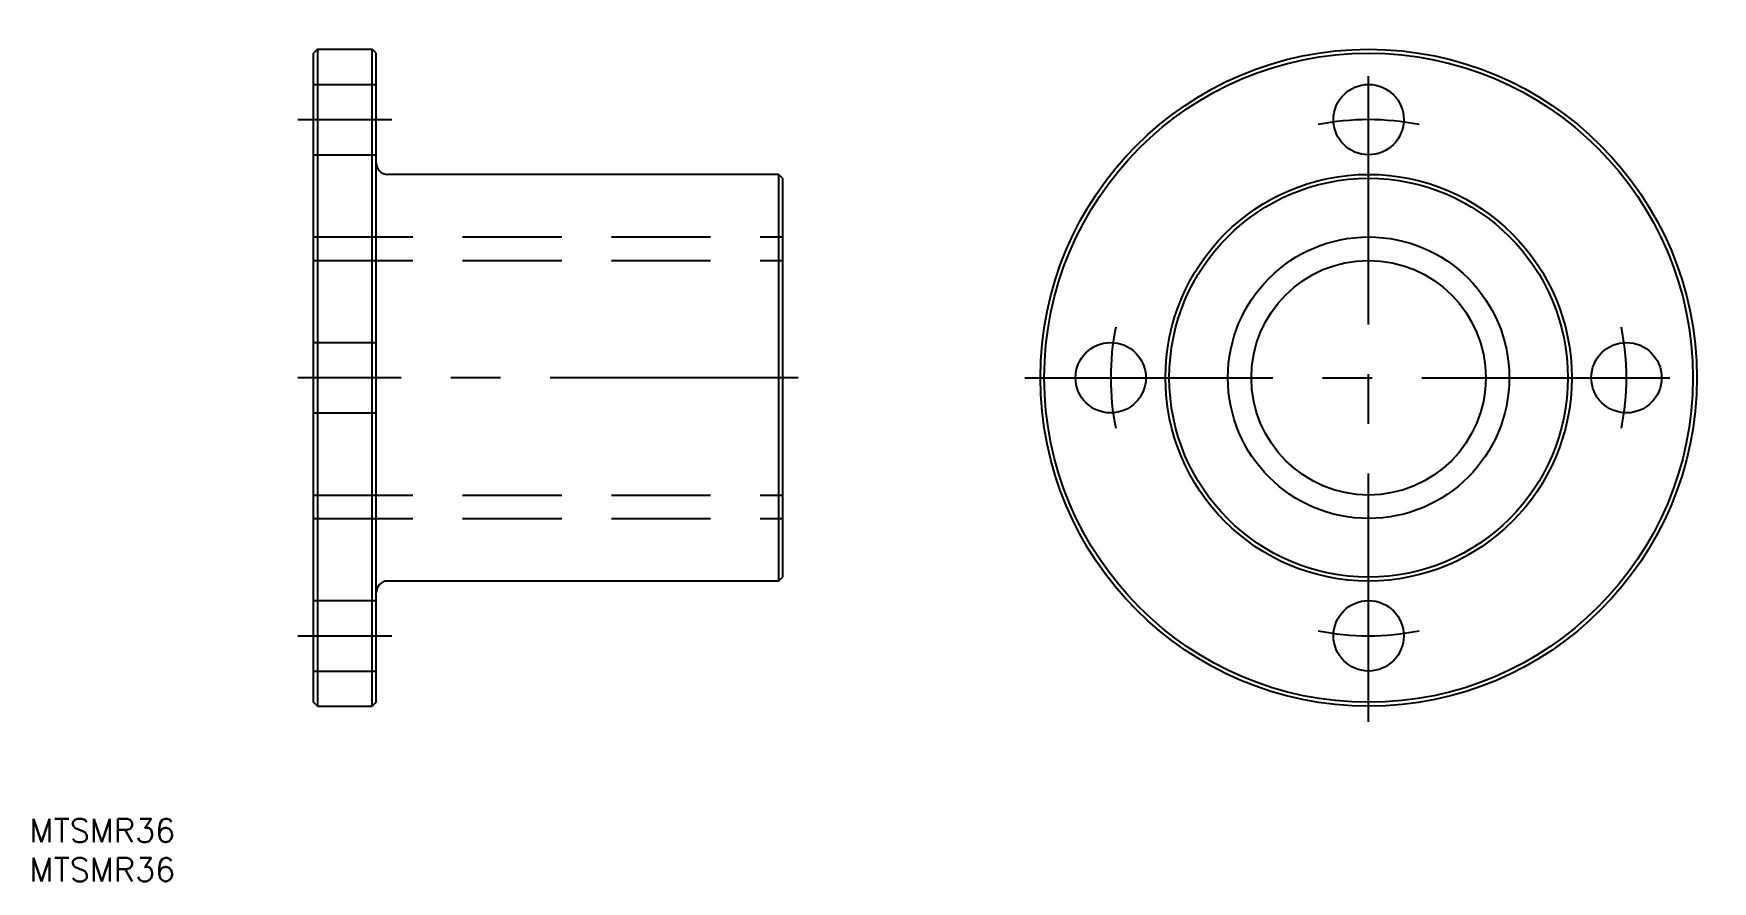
# Model space of a CAD drawing. Extents: x -171 to 44, y -64 to 44.
import ezdxf

# ---------------------------------------------------------------- set-up
doc = ezdxf.new("R2010")
doc.units = 0
doc.linetypes.add('CENTER', pattern=[50.8, 31.75, -6.35, 6.35, -6.35])
doc.linetypes.add('DASHED', pattern=[19.05, 12.7, -6.35])
doc.layers.get('0').update_dxf_attribs({"linetype": 'CONTINUOUS'})
doc.layers.add('CENTER', color=1, linetype='CENTER')
doc.styles.get("Standard").update_dxf_attribs({"font": 'txt.shx', "height": 3, "bigfont": 'bigfont.shx'})

msp = doc.modelspace()

# ---------------------------------------------------------------- linework, layer by layer
at = {"color": 7, "linetype": 'CONTINUOUS'}
for p, q in [((-134.5, 42), (-135, 41.5)), ((-135, -41.5), (-135, 41.5)), ((-134.5, 42), (-127.5, 42)), ((-134.5, 42), (-134.5, -42)), ((-127, 41.5), (-127.5, 42)), ((-127.5, -42), (-127.5, 42)), ((-127, -41.5), (-127, 41.5)), ((-75.5, 26), (-125.5, 26)), ((-75, 25.5), (-75.5, 26)), ((-75.5, 26), (-75.5, -26)), ((-75, 25.5), (-75, -25.5)), ((-75.5, -26), (-75, -25.5)), ((-75.5, -26), (-125.5, -26)), ((-134.5, -42), (-135, -41.5)), ((-134.5, -42), (-127.5, -42)), ((-127, -41.5), (-127.5, -42))]:
    msp.add_line(p, q, dxfattribs=at)
at = {"color": 3, "linetype": 'DASHED'}
for p, q in [((-135, 37.5), (-127, 37.5)), ((-135, 28.5), (-127, 28.5)), ((-135, 18), (-75, 18)), ((-135, 15), (-75, 15)), ((-135, 4.5), (-127, 4.5)), ((-135, -4.5), (-127, -4.5)), ((-135, -15), (-75, -15)), ((-135, -18), (-75, -18)), ((-135, -28.5), (-127, -28.5)), ((-135, -37.5), (-127, -37.5))]:
    msp.add_line(p, q, dxfattribs=at)
at = {"color": 7, "linetype": 'CONTINUOUS'}
for centre, radius in [((0, 0), 42), ((0, 0), 41.5), ((0, 33), 4.5), ((0, 0), 26), ((0, 0), 25.5), ((0, 0), 15), ((-33, 0), 4.5), ((33, 0), 4.5), ((0, -33), 4.5)]:
    msp.add_circle(centre, radius, dxfattribs=at)
at = {"color": 3, "linetype": 'CONTINUOUS'}
msp.add_circle((0, 0), 18, dxfattribs=at)
at = {"color": 7, "linetype": 'CONTINUOUS'}
for centre, start, end in [((-125.5, 27.5), 180, 270), ((-125.5, -27.5), 90, 180)]:
    msp.add_arc(centre, 1.5, start, end, dxfattribs=at)
at = {"layer": 'CENTER', "color": 1, "linetype": 'CENTER'}
for p, q in [((0, -44), (0, 44)), ((-137, 33), (-125, 33)), ((-73, 0), (-137, 0)), ((-44, 0), (44, 0)), ((-137, -33), (-125, -33))]:
    msp.add_line(p, q, dxfattribs=at)
for start, end in [(78.7084, 101.2916), (168.7084, 191.2916), (348.7084, 11.2916), (258.7084, 281.2916)]:
    msp.add_arc((0, 0), 33, start, end, dxfattribs=at)

# ---------------------------------------------------------------- texts
at = {"color": 7, "linetype": 'CONTINUOUS'}
for p in [(-171.35, -59.4), (-171.35, -64.4)]:
    msp.add_text('MTSMR36', height=3, dxfattribs=at).set_placement(p)

doc.saveas('drawing.dxf')
